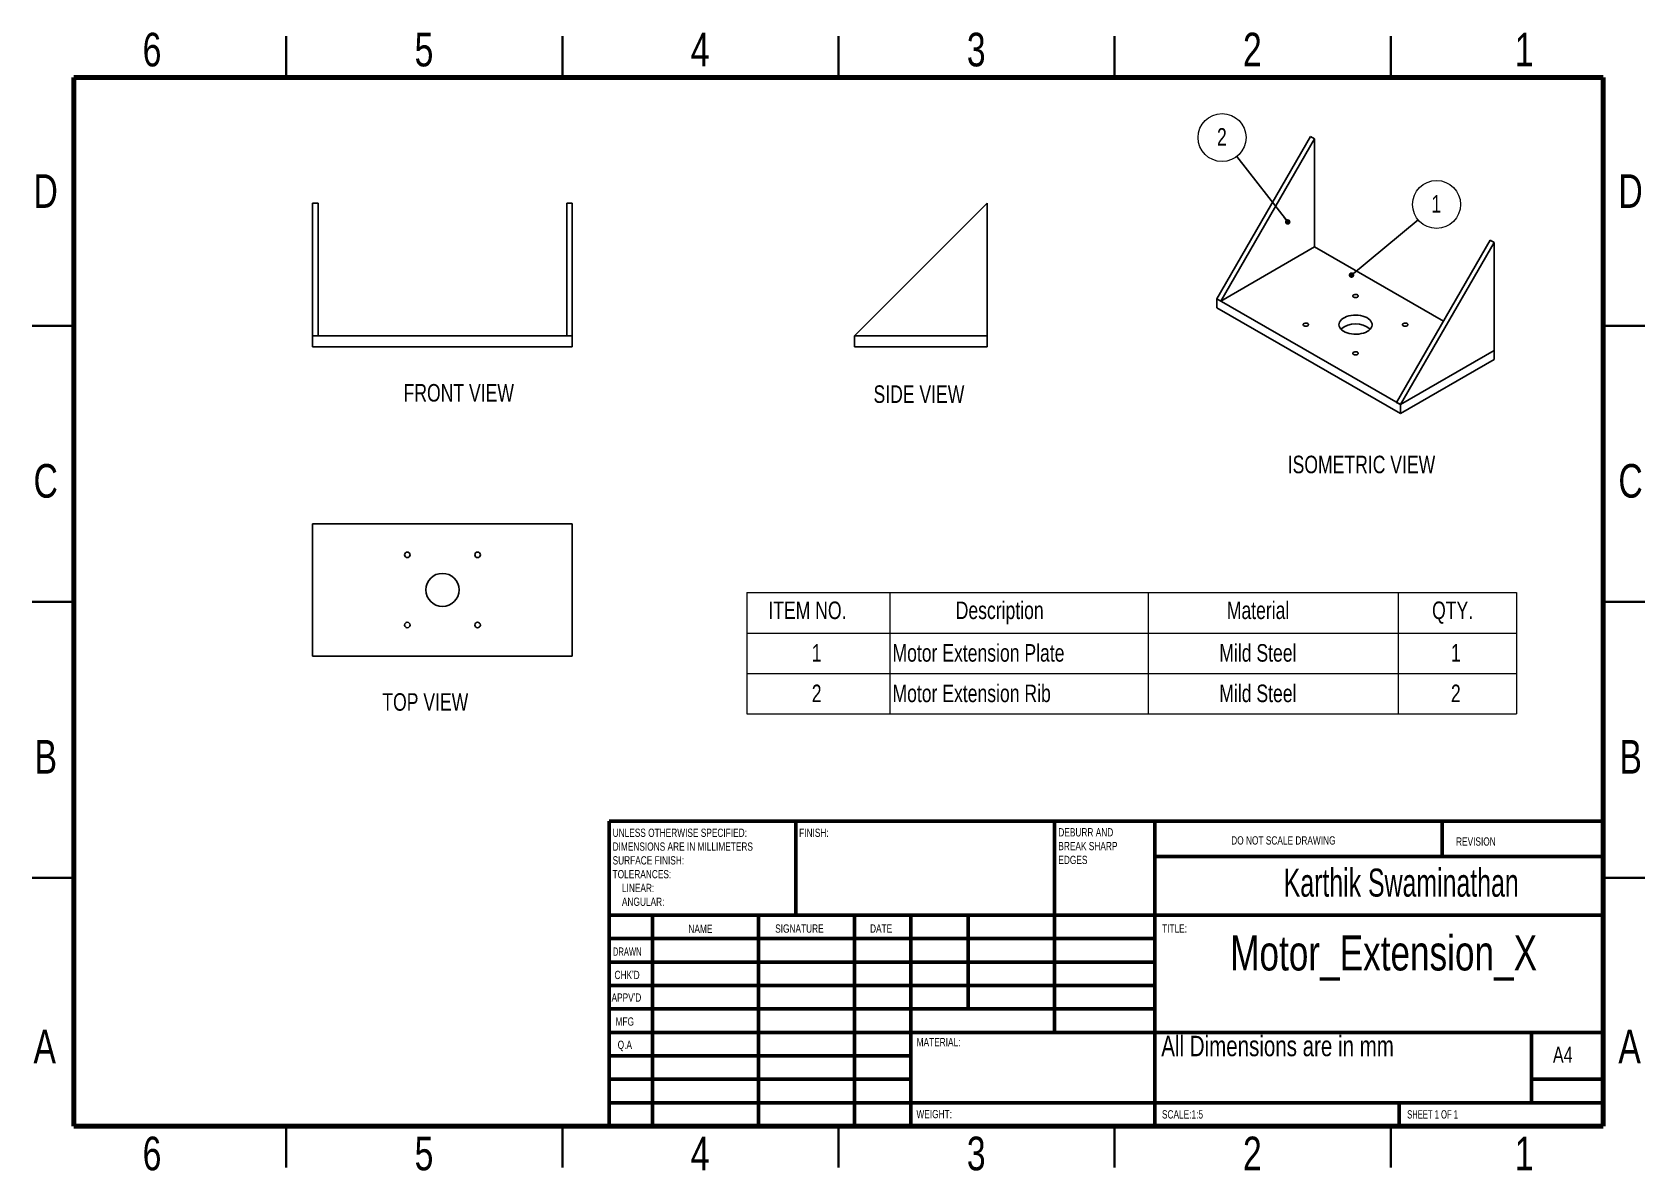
# Model space of a CAD drawing. Header units: millimetres. Extents: x 0.003 to 0.294, y 0.002 to 0.208.
import ezdxf

# ---------------------------------------------------------------- set-up
doc = ezdxf.new("R2010")
doc.units = ezdxf.units.MM
doc.styles.add('SLDTEXTSTYLE0', font='TXT', dxfattribs={"width": 0.75})
doc.styles.add('SLDTEXTSTYLE1', font='TXT', dxfattribs={"width": 0.6864493305940874})
doc.styles.add('SLDTEXTSTYLE2', font='TXT', dxfattribs={"width": 0.6875})
doc.styles.add('SLDTEXTSTYLE3', font='TXT', dxfattribs={"width": 0.663})
doc.dimstyles.new('SLDDIMSTYLE0', dxfattribs={"dimtxt": 0.18, "dimasz": 0.001016, "dimexe": 0, "dimexo": 0.0625, "dimgap": 0, "dimtad": 0, "dimtih": 1, "dimtoh": 1, "dimdec": 0, "dimrnd": 1e-09, "dimzin": 0, "dimdsep": 46, "dimtxsty": 'Standard', "dimblk1": 'DOT', "dimblk2": 'DOT', "dimsah": 1, "dimcen": 0.09, "dimadec": 0, "dimazin": 0, "dimtfac": 0.001016, "dimtdec": 0, "dimtofl": 0, "dimtmove": 0, "dimatfit": 3, "dimldrblk": 'DOT', "dimfxl": 0, "dimfrac": 2, "dimtolj": 1, "dimtzin": 0, "dimarcsym": 0})

# ---------------------------------------------------------------- blocks, each defined once
blk = doc.blocks.new('SW_NOTE_0')
at = {"color": 0, "linetype": 'Continuous', "lineweight": 0, "char_height": 0.0015, "attachment_point": 1, "style": 'SLDTEXTSTYLE0'}
for s, insert in [('UNLESS OTHERWISE SPECIFIED:', (0, 0.001933601609657942)), ('DIMENSIONS ARE IN MILLIMETERS', (0, -0.0005663983344626963)), ('TOLERANCES:', (0, -0.005566398222703987)), ('SURFACE FINISH:', (0, -0.003066398278583342)), ('LINEAR:', (0.001687499999999995, -0.008066398166824633)), ('ANGULAR:', (0.001687499999999995, -0.01056639811094528))]:
    blk.add_mtext(s, dxfattribs=dict(at, insert=insert))
blk = doc.blocks.new('SW_NOTE_0_1')
at = {"color": 0, "linetype": 'Continuous', "lineweight": 0, "char_height": 0.0015, "attachment_point": 1, "style": 'SLDTEXTSTYLE0'}
for s, insert in [('DEBURR AND', (0, 0.001933601609657942)), ('BREAK SHARP', (0, -0.0005663983344626963)), ('EDGES', (0, -0.003066398278583342))]:
    blk.add_mtext(s, dxfattribs=dict(at, insert=insert))
blk = doc.blocks.new('SW_TABLEANNOTATION_0')
at = {"color": 0, "linetype": 'Continuous', "lineweight": 18}
for p, q in [((0, 0), (0, -0.007326880941321126)), ((0, 0), (0.02587999999999999, 0)), ((0.02587999999999999, 0), (0.02587999999999999, -0.007326880941321126)), ((0.02587999999999999, 0), (0.07270445197313405, 0)), ((0.07270445197313405, 0), (0.07270445197313405, -0.007326880941321126)), ((0.07270445197313405, 0), (0.1179667138393172, 0)), ((0.1179667138393172, 0), (0.1179667138393172, -0.007326880941321126)), ((0.1179667138393172, 0), (0.1393939169485424, 0)), ((0.1393939169485424, 0), (0.1393939169485424, -0.007326880941321126)), ((0, -0.007326880941321126), (0.02587999999999999, -0.007326880941321126)), ((0, -0.00732688094132114), (0, -0.01465376188264227)), ((0.02587999999999999, -0.007326880941321126), (0.07270445197313405, -0.007326880941321126)), ((0.02587999999999999, -0.00732688094132114), (0.02587999999999999, -0.01465376188264227)), ((0.07270445197313405, -0.007326880941321126), (0.1179667138393172, -0.007326880941321126)), ((0.07270445197313405, -0.00732688094132114), (0.07270445197313405, -0.01465376188264227)), ((0.1179667138393172, -0.007326880941321126), (0.1393939169485424, -0.007326880941321126)), ((0.1179667138393172, -0.00732688094132114), (0.1179667138393172, -0.01465376188264227)), ((0.1393939169485424, -0.00732688094132114), (0.1393939169485424, -0.01465376188264227)), ((0, -0.01465376188264227), (0, -0.02198064282396339)), ((0, -0.01465376188264227), (0.02587999999999999, -0.01465376188264227)), ((0.02587999999999999, -0.01465376188264227), (0.02587999999999999, -0.02198064282396339)), ((0.02587999999999999, -0.01465376188264227), (0.07270445197313405, -0.01465376188264227)), ((0.07270445197313405, -0.01465376188264227), (0.07270445197313405, -0.02198064282396339)), ((0.07270445197313405, -0.01465376188264227), (0.1179667138393172, -0.01465376188264227)), ((0.1179667138393172, -0.01465376188264227), (0.1179667138393172, -0.02198064282396339)), ((0.1179667138393172, -0.01465376188264227), (0.1393939169485424, -0.01465376188264227)), ((0.1393939169485424, -0.01465376188264227), (0.1393939169485424, -0.02198064282396339)), ((0, -0.02198064282396339), (0.02587999999999999, -0.02198064282396339)), ((0.02587999999999999, -0.02198064282396339), (0.07270445197313405, -0.02198064282396339)), ((0.07270445197313405, -0.02198064282396339), (0.1179667138393172, -0.02198064282396339)), ((0.1179667138393172, -0.02198064282396339), (0.1393939169485424, -0.02198064282396339))]:
    blk.add_line(p, q, dxfattribs=at)
at = {"color": 0, "linetype": 'Continuous', "lineweight": 0, "char_height": 0.003175, "attachment_point": 1, "style": 'SLDTEXTSTYLE0'}
for s, insert in [('ITEM NO.', (0.003902274372577674, -0.001623375980665143)), ('Description', (0.03782915290429878, -0.001623375980665143)), ('Material', (0.08692183315924731, -0.001623375980665143)), ('QTY.', (0.1240964090116074, -0.001623375980665143)), ('1', (0.01176701388560236, -0.009342681164410505)), ('Motor Extension Plate', (0.02637999999999999, -0.009342681164410505)), ('Mild Steel', (0.08556143257937757, -0.009342681164410505)), ('1', (0.1275073292795321, -0.009342681164410505)), ('2', (0.01176701388560236, -0.01666956210573163)), ('Motor Extension Rib', (0.02637999999999999, -0.01666956210573163)), ('Mild Steel', (0.08556143257937757, -0.01666956210573163)), ('2', (0.1275073292795321, -0.01666956210573163))]:
    blk.add_mtext(s, dxfattribs=dict(at, insert=insert))
blk = doc.blocks.new('SW_NOTE_0_2')
at = {"color": 0, "linetype": 'Continuous', "lineweight": 0}
blk.add_circle((0.003340694343304473, 0.002777091491879408), 0.004344246292471806, dxfattribs=at)
at = {"color": 0, "linetype": 'Continuous', "lineweight": 0, "insert": (0.003308723853906848, 0.004483422579943747), "char_height": 0.003175, "attachment_point": 2, "style": 'SLDTEXTSTYLE0'}
blk.add_mtext('1', dxfattribs=at)
blk = doc.blocks.new('_Dot')
at = {"color": 0, "linetype": 'ByBlock', "lineweight": -2}
blk.add_line((-0.5, 0), (-1, 0), dxfattribs=at)
at = {"color": 0, "linetype": 'ByBlock', "const_width": 0.5}
blk.add_lwpolyline([(-0.25, 0, 1), (0.25, 0, 1)], format="xyb", close=True, dxfattribs=at)
blk = doc.blocks.new('SW_NOTE_0_3')
at = {"color": 0, "linetype": 'Continuous', "lineweight": 0}
blk.add_circle((-0.002667116037527451, 0.003429135152195062), 0.004344246292471806, dxfattribs=at)
at = {"color": 0, "linetype": 'Continuous', "lineweight": 0, "insert": (-0.002699086526925104, 0.005135466240259373), "char_height": 0.003175, "attachment_point": 2, "style": 'SLDTEXTSTYLE0'}
blk.add_mtext('2', dxfattribs=at)

msp = doc.modelspace()

# ---------------------------------------------------------------- linework, layer by layer
at = {"color": 7, "linetype": 'Continuous', "lineweight": 35}
for p, q in [((0.04849999999999999, 0.2), (0.04849999999999999, 0.2075)), ((0.09849999999999999, 0.2), (0.09849999999999999, 0.2075)), ((0.1485, 0.2075), (0.1485, 0.2)), ((0.1485, 0.2), (0.1485, 0.2075)), ((0.1985, 0.2), (0.1985, 0.2075)), ((0.2485, 0.2), (0.2485, 0.2075)), ((0.01, 0.155), (0.0025, 0.155)), ((0.287, 0.155), (0.2945, 0.155)), ((0.0025, 0.105), (0.01, 0.105)), ((0.01, 0.105), (0.0025, 0.105)), ((0.2945, 0.105), (0.287, 0.105)), ((0.287, 0.105), (0.2945, 0.105)), ((0.01, 0.05499999999999999), (0.0025, 0.05499999999999999)), ((0.287, 0.05499999999999999), (0.2945, 0.05499999999999999)), ((0.04849999999999999, 0.01), (0.04849999999999999, 0.0025)), ((0.09849999999999999, 0.01), (0.09849999999999999, 0.0025)), ((0.1485, 0.0025), (0.1485, 0.01)), ((0.1485, 0.01), (0.1485, 0.0025)), ((0.1985, 0.01), (0.1985, 0.0025)), ((0.2485, 0.01), (0.2485, 0.0025))]:
    msp.add_line(p, q, dxfattribs=at)
at = {"color": 7, "linetype": 'Continuous', "lineweight": 70}
for p, q in [((0.01, 0.01), (0.01, 0.2)), ((0.01, 0.2), (0.287, 0.2)), ((0.287, 0.2), (0.287, 0.01)), ((0.287, 0.01), (0.01, 0.01))]:
    msp.add_line(p, q, dxfattribs=at)
at = {"color": 7, "linetype": 'Continuous', "lineweight": 25}
for p, q in [((0.2170199564588886, 0.1599182404088663), (0.2339905192073656, 0.1893121172359969)), ((0.2177270632400752, 0.1595100363529549), (0.2346976259885522, 0.1889039131800855)), ((0.2339905192073656, 0.1893121172359969), (0.2346976259885522, 0.1889039131800855)), ((0.2346976259885522, 0.1693069336948275), (0.2346976259885522, 0.1889039131800855)), ((0.05327910112359548, 0.1772058426966293), (0.05427910112359548, 0.1772058426966293)), ((0.05327910112359573, 0.1532058426966293), (0.05327910112359548, 0.1772058426966293)), ((0.05427910112359573, 0.1532058426966293), (0.05427910112359548, 0.1772058426966293)), ((0.09927910112359573, 0.1532058426966293), (0.09927910112359548, 0.1772058426966293)), ((0.09927910112359548, 0.1772058426966293), (0.1002791011235955, 0.1772058426966293)), ((0.1002791011235957, 0.1532058426966293), (0.1002791011235955, 0.1772058426966293)), ((0.1514217977528094, 0.1532058426966293), (0.1754217977528094, 0.1772058426966293)), ((0.1754217977528094, 0.1532058426966293), (0.1754217977528094, 0.1772058426966293)), ((0.2495468683934701, 0.1411408538369441), (0.266517431141947, 0.1705347306640747)), ((0.2502539751746566, 0.1407326497810328), (0.2672245379231336, 0.1701265266081634)), ((0.266517431141947, 0.1705347306640747), (0.2672245379231336, 0.1701265266081634)), ((0.2672245379231336, 0.1505295471229054), (0.2672245379231336, 0.1701265266081634)), ((0.2346976259885522, 0.1693069336948275), (0.2177270632400752, 0.1595100363529549)), ((0.2346976259885522, 0.1693069336948274), (0.2580314602192743, 0.1558365979175905)), ((0.2170199564588886, 0.1599182404088663), (0.2177270632400752, 0.1595100363529549)), ((0.2502539751746559, 0.1407326497810326), (0.2170199564588882, 0.1599182404088663)), ((0.2170199564588882, 0.1582851587850948), (0.2170199564588882, 0.1599182404088663)), ((0.2502539751746559, 0.1390995681572611), (0.2170199564588882, 0.1582851587850948)), ((0.05327910112359573, 0.1532058426966293), (0.05427910112359573, 0.1532058426966293)), ((0.05327910112359523, 0.1512058426966291), (0.05327910112359523, 0.1532058426966291)), ((0.1002791011235952, 0.1532058426966291), (0.05327910112359523, 0.1532058426966291)), ((0.09927910112359573, 0.1532058426966293), (0.1002791011235957, 0.1532058426966293)), ((0.1002791011235952, 0.1512058426966291), (0.1002791011235952, 0.1532058426966291)), ((0.1754217977528094, 0.1532058426966293), (0.1514217977528094, 0.1532058426966293)), ((0.1514217977528089, 0.1512058426966291), (0.1514217977528089, 0.1532058426966291)), ((0.1754217977528089, 0.1512058426966292), (0.1754217977528089, 0.1532058426966292)), ((0.1002791011235952, 0.1512058426966291), (0.05327910112359523, 0.1512058426966291)), ((0.1754217977528089, 0.1512058426966292), (0.1514217977528089, 0.1512058426966291)), ((0.2672245379231336, 0.1505295471229054), (0.2502539751746566, 0.1407326497810328)), ((0.2672245379231331, 0.1488964654991337), (0.2672245379231331, 0.1505295471229052)), ((0.2672245379231331, 0.1488964654991337), (0.2502539751746559, 0.1390995681572611)), ((0.2495468683934701, 0.1411408538369441), (0.2502539751746566, 0.1407326497810328)), ((0.2502539751746559, 0.1390995681572611), (0.2502539751746559, 0.1407326497810326)), ((0.05327910112359523, 0.1191660674157307), (0.05327910112359523, 0.0951660674157307)), ((0.1002791011235952, 0.1191660674157307), (0.05327910112359523, 0.1191660674157307)), ((0.1002791011235952, 0.0951660674157307), (0.1002791011235952, 0.1191660674157307)), ((0.05327910112359523, 0.0951660674157307), (0.1002791011235952, 0.0951660674157307))]:
    msp.add_line(p, q, dxfattribs=at)
at = {"color": 7, "linetype": 'Continuous', "lineweight": 50}
for p, q in [((0.107, 0.06525000000000002), (0.287, 0.06525000000000002)), ((0.107, 0.06525000000000002), (0.107, 0.01)), ((0.1408, 0.04825000000000001), (0.1408, 0.06525000000000002)), ((0.1876, 0.06525000000000002), (0.1876, 0.027)), ((0.2058, 0.06525000000000002), (0.2058, 0.01)), ((0.2578, 0.058875), (0.2578, 0.06525000000000002)), ((0.287, 0.058875), (0.2058, 0.058875)), ((0.287, 0.04825000000000001), (0.107, 0.04825000000000001)), ((0.1148, 0.04825000000000001), (0.1148, 0.01)), ((0.1339909524337923, 0.04825000000000001), (0.1339909524337923, 0.009999999999999946)), ((0.15139892616354, 0.04825000000000001), (0.15139892616354, 0.01)), ((0.1616, 0.01), (0.1616, 0.04825000000000001)), ((0.1719999999999999, 0.03125), (0.1719999999999999, 0.04825000000000001)), ((0.2058, 0.044), (0.107, 0.044)), ((0.2058, 0.03975000000000001), (0.107, 0.03975000000000001)), ((0.2058, 0.0355), (0.107, 0.0355)), ((0.2058, 0.03125), (0.107, 0.03125)), ((0.1616, 0.027), (0.107, 0.027)), ((0.1616, 0.027), (0.287, 0.027)), ((0.274, 0.01425), (0.274, 0.027)), ((0.1616, 0.022749928), (0.107, 0.022749928)), ((0.1616, 0.0185), (0.107, 0.0185)), ((0.287, 0.0185), (0.274, 0.0185)), ((0.107, 0.01425), (0.287, 0.01425)), ((0.25, 0.01), (0.25, 0.01425))]:
    msp.add_line(p, q, dxfattribs=at)
at = {"color": 7, "linetype": 'Continuous', "lineweight": 25, "flags": 128}
for points in [[(0.2424758005816052, 0.1602153811466997), (0.2423242076934479, 0.1601554335449707), (0.2421453389203349, 0.1601311473088801), (0.241963351481221, 0.1601458024291867), (0.241802823788186, 0.1601974196506862), (0.2416854359956888, 0.1602790277815941), (0.2416270419755744, 0.1603796051916252), (0.2416355281638316, 0.1604855683442361), (0.2417097484537128, 0.1605826063285045), (0.2418396789838007, 0.160657613626949), (0.2420077719160369, 0.1607004600882848), (0.2421913253684879, 0.1607053590604882), (0.2423655494302954, 0.1606716489102168), (0.2425069141765034, 0.1606038823800593), (0.2425963275148074, 0.1605112117154208), (0.2426217136784131, 0.1604061526030665), (0.242579644125256, 0.1603028938582725), (0.2424758005816052, 0.1602153811466997)], [(0.2334758005816045, 0.1550197917379302), (0.2333242076934471, 0.1549598441362012), (0.233145338920334, 0.1549355579001107), (0.2329633514812202, 0.1549502130204172), (0.2328028237881852, 0.1550018302419167), (0.232685435995688, 0.1550834383728247), (0.2326270419755736, 0.1551840157828558), (0.2326355281638308, 0.1552899789354666), (0.232709748453712, 0.155387016919735), (0.2328396789837999, 0.1554620242181795), (0.2330077719160361, 0.1555048706795153), (0.2331913253684871, 0.1555097696517187), (0.2333655494302946, 0.1554760595014474), (0.2335069141765026, 0.1554082929712899), (0.2335963275148067, 0.1553156223066513), (0.2336217136784124, 0.155210563194297), (0.2335796441252552, 0.155107304449503), (0.2334758005816045, 0.1550197917379302)], [(0.2442435675345703, 0.1539992815981517), (0.2439120946853119, 0.1538340268776294), (0.2435424743441566, 0.1536983947568126), (0.2431425843269596, 0.1535952759988787), (0.2427209475951685, 0.1535268684011235), (0.2422865506036966, 0.1534946299527273), (0.2418486517702386, 0.1534992477602468), (0.2414165841481717, 0.1535406234031319), (0.2409995565087259, 0.1536178750313889), (0.2406064570720133, 0.1537293561606819), (0.2402456640700477, 0.1538726907642881), (0.2399248671792753, 0.1540448239139819), (0.2396509036284712, 0.1542420868905267), (0.239429612475079, 0.1544602753760555), (0.2392657101558385, 0.1546947390618073), (0.2391626899641253, 0.1549404807613845), (0.2391227475964672, 0.1551922629171051), (0.239146734355085, 0.1554447192294516), (0.2392341390038632, 0.1556924690304283), (0.2393830986644608, 0.1559302319631583), (0.2395904385203285, 0.1561529405235227), (0.2398517394824116, 0.1563558480652128), (0.2401614323743611, 0.1565346299662555), (0.2405129166298584, 0.1566854758008222), (0.240898700972227, 0.1568051705518402), (0.2413105630779889, 0.1568911631334997), (0.2417397248214143, 0.1569416207632185), (0.2421770393650315, 0.1569554680242213), (0.2426131861085868, 0.1569324097861806), (0.2430388693414576, 0.1568729374954079), (0.2434450163645855, 0.1567783187005281), (0.2438229708593045, 0.1566505700368815), (0.2441646773817457, 0.156492414245443), (0.244462853050637, 0.1563072221423248), (0.2447111427692737, 0.1560989407756836), (0.2449042546733714, 0.1558720093012417), (0.2450380729179654, 0.1556312643693895), (0.2451097453995009, 0.1553818370403803), (0.2451177445434681, 0.1551290434246884), (0.2450618998620011, 0.1548782713793448), (0.2449434015875305, 0.1546348656751178), (0.2447647753050459, 0.1544040140820044), (0.2445298281236365, 0.1541906368009185), (0.2442435675345703, 0.1539992815981517)], [(0.2514758005816045, 0.1550197917379293), (0.2513242076934472, 0.1549598441362003), (0.2511453389203341, 0.1549355579001098), (0.2509633514812202, 0.1549502130204163), (0.2508028237881852, 0.1550018302419158), (0.250685435995688, 0.1550834383728238), (0.2506270419755736, 0.1551840157828549), (0.2506355281638308, 0.1552899789354657), (0.250709748453712, 0.1553870169197341), (0.2508396789837999, 0.1554620242181786), (0.2510077719160361, 0.1555048706795145), (0.2511913253684872, 0.1555097696517178), (0.2513655494302946, 0.1554760595014465), (0.2515069141765026, 0.155408292971289), (0.2515963275148067, 0.1553156223066504), (0.2516217136784124, 0.1552105631942961), (0.2515796441252552, 0.1551073044495021), (0.2514758005816045, 0.1550197917379293)], [(0.2424758005816037, 0.1498242023291599), (0.2423242076934463, 0.1497642547274309), (0.2421453389203333, 0.1497399684913403), (0.2419633514812194, 0.1497546236116469), (0.2418028237881844, 0.1498062408331464), (0.2416854359956872, 0.1498878489640543), (0.2416270419755728, 0.1499884263740854), (0.24163552816383, 0.1500943895266963), (0.2417097484537113, 0.1501914275109647), (0.2418396789837991, 0.1502664348094092), (0.2420077719160353, 0.150309281270745), (0.2421913253684863, 0.1503141802429483), (0.2423655494302938, 0.150280470092677), (0.2425069141765019, 0.1502127035625195), (0.2425963275148059, 0.150120032897881), (0.2426217136784116, 0.1500149737855266), (0.2425796441252544, 0.1499117150407326), (0.2424758005816037, 0.1498242023291599)]]:
    msp.add_lwpolyline(points, dxfattribs=at)
at = {"color": 7, "linetype": 'Continuous', "lineweight": 25}
for centre, radius in [((0.07041514009291651, 0.1135300284464091), 0.0005000000000000004), ((0.08314306215427436, 0.1135300284464102), 0.0005000000000000004), ((0.07677910112359522, 0.1071660674157307), 0.003000000000000003), ((0.07041514009291759, 0.1008021063850512), 0.0005000000000000004), ((0.08314306215427546, 0.1008021063850523), 0.0005000000000000004)]:
    msp.add_circle(centre, radius, dxfattribs=at)
msp.add_arc((0.2421222471910106, 0.151233561027454), 0.00413186458815337, 50.18588726435893, 129.814112735641, dxfattribs=at)

# ---------------------------------------------------------------- block references
at = {"color": 7, "linetype": 'Continuous', "lineweight": 0}
for name, p in [('SW_NOTE_0_3', (0.2206244673282121, 0.1856914147916883)), ('SW_NOTE_0_2', (0.2534494291134857, 0.1742222463307918)), ('SW_TABLEANNOTATION_0', (0.1318934831460674, 0.1066847191011236)), ('SW_NOTE_0', (0.1075936687456392, 0.06198736987427897)), ('SW_NOTE_0_1', (0.1883092156862745, 0.06206948964302886))]:
    msp.add_blockref(name, p, dxfattribs=at)

# ---------------------------------------------------------------- texts
for s, insert, char_height, attachment_point, style in [('6', (0.02418861666966974, 0.2081136904019093), 0.006096, 2, 'SLDTEXTSTYLE0'), ('5', (0.07343861666966973, 0.2081136904019093), 0.006096, 2, 'SLDTEXTSTYLE0'), ('4', (0.1234386166696698, 0.2081136904019093), 0.006096, 2, 'SLDTEXTSTYLE0'), ('3', (0.1734386166696697, 0.2081136904019093), 0.006096, 2, 'SLDTEXTSTYLE0'), ('2', (0.2234386166696697, 0.2081136904019093), 0.006096, 2, 'SLDTEXTSTYLE0'), ('1', (0.2726886166696698, 0.2081136904019093), 0.006096, 2, 'SLDTEXTSTYLE0'), ('D', (0.004930150034666061, 0.1824756904019093), 0.006096, 2, 'SLDTEXTSTYLE0'), ('D', (0.2919301500346661, 0.1824756904019094), 0.006096, 2, 'SLDTEXTSTYLE0'), ('FRONT VIEW', (0.06973715355805238, 0.1444642547693213), 0.003175, 1, 'SLDTEXTSTYLE0'), ('SIDE VIEW', (0.1548401838610827, 0.1442238507289172), 0.003175, 1, 'SLDTEXTSTYLE0'), ('ISOMETRIC VIEW', (0.2298462444671433, 0.1314824365875031), 0.003175, 1, 'SLDTEXTSTYLE0'), ('C', (0.004936500002652407, 0.1299756904019093), 0.006096, 2, 'SLDTEXTSTYLE0'), ('C', (0.2919365000026524, 0.1299756904019093), 0.006096, 2, 'SLDTEXTSTYLE0'), ('TOP VIEW', (0.06589068891158778, 0.08845011335517987), 0.003175, 1, 'SLDTEXTSTYLE0'), ('B', (0.004953433228343726, 0.07997569040190933), 0.006096, 2, 'SLDTEXTSTYLE0'), ('B', (0.2919534332283437, 0.07997569040190933), 0.006096, 2, 'SLDTEXTSTYLE0'), ('FINISH:', (0.1413712921668303, 0.06391927199513628), 0.0015, 1, 'SLDTEXTSTYLE0'), ('DO NOT SCALE DRAWING', (0.2196146405228759, 0.0625329935750544), 0.0015, 1, 'SLDTEXTSTYLE0'), ('REVISION', (0.2603275816993463, 0.0623349086804568), 0.0015, 1, 'SLDTEXTSTYLE0'), ('Karthik Swaminathan', (0.250397181782287, 0.05666856185757208), 0.00508, 2, 'SLDTEXTSTYLE3'), ('NAME', (0.1213222392176832, 0.0465014826334708), 0.0015, 1, 'SLDTEXTSTYLE0'), ('SIGNATURE', (0.1370335875631768, 0.04656175637954667), 0.0015, 1, 'SLDTEXTSTYLE0'), ('DATE', (0.1542147019657192, 0.04657617922121975), 0.0015, 1, 'SLDTEXTSTYLE0'), ('TITLE:', (0.2070901606389745, 0.04657617922121969), 0.0015, 1, 'SLDTEXTSTYLE0'), ('Motor_Extension_X', (0.2472149755537511, 0.044571691356721), 0.00635, 2, 'SLDTEXTSTYLE0'), ('DRAWN', (0.1076433628978695, 0.04238478131733651), 0.0015, 1, 'SLDTEXTSTYLE1'), ("CHK'D", (0.1079392221937441, 0.0381618530186061), 0.0015, 1, 'SLDTEXTSTYLE0'), ("APPV'D", (0.1074017224083209, 0.03406586662434236), 0.0015, 1, 'SLDTEXTSTYLE0'), ('MFG', (0.1081240107385538, 0.02971578446078718), 0.0015, 1, 'SLDTEXTSTYLE0'), ('A', (0.004756583341717721, 0.02747569040190933), 0.006096, 2, 'SLDTEXTSTYLE0'), ('All Dimensions are in mm', (0.2069530022162107, 0.02638848760545287), 0.003704166666666666, 1, 'SLDTEXTSTYLE0'), ('A', (0.2917565833417177, 0.02747569040190933), 0.006096, 2, 'SLDTEXTSTYLE0'), ('Q.A', (0.1085090366039521, 0.02550466213200304), 0.0015, 1, 'SLDTEXTSTYLE0'), ('MATERIAL:', (0.1626458623087622, 0.0259860562892453), 0.0015, 1, 'SLDTEXTSTYLE0'), ('A4', (0.2778711564346467, 0.02440638856899682), 0.002910416666666666, 1, 'SLDTEXTSTYLE0'), ('WEIGHT:', (0.1626178111281214, 0.01294931190358806), 0.0014986, 1, 'SLDTEXTSTYLE0'), ('SCALE:1:5', (0.2070739661174921, 0.01290008727453223), 0.0015, 1, 'SLDTEXTSTYLE0'), ('SHEET 1 OF 1', (0.2514782944278158, 0.01290008727453221), 0.0015, 1, 'SLDTEXTSTYLE2'), ('6', (0.02418861666966974, 0.008113690401909337), 0.006096, 2, 'SLDTEXTSTYLE0'), ('5', (0.07343861666966973, 0.008113690401909335), 0.006096, 2, 'SLDTEXTSTYLE0'), ('4', (0.1234386166696698, 0.008113690401909335), 0.006096, 2, 'SLDTEXTSTYLE0'), ('3', (0.1734386166696697, 0.008113690401909335), 0.006096, 2, 'SLDTEXTSTYLE0'), ('2', (0.2234386166696697, 0.008113690401909335), 0.006096, 2, 'SLDTEXTSTYLE0'), ('1', (0.2726886166696698, 0.008113690401909335), 0.006096, 2, 'SLDTEXTSTYLE0')]:
    msp.add_mtext(s, dxfattribs=dict(at, insert=insert, char_height=char_height, attachment_point=attachment_point, style=style))

# ---------------------------------------------------------------- leaders
for points in [[(0.2298478651685393, 0.1738328089747976), (0.2206244673282121, 0.1856914147916883)], [(0.2414002247191011, 0.1642058426826627), (0.2534494291134857, 0.1742222463307918)]]:
    msp.add_leader(points, dimstyle='SLDDIMSTYLE0', dxfattribs=at)

doc.saveas('drawing.dxf')
